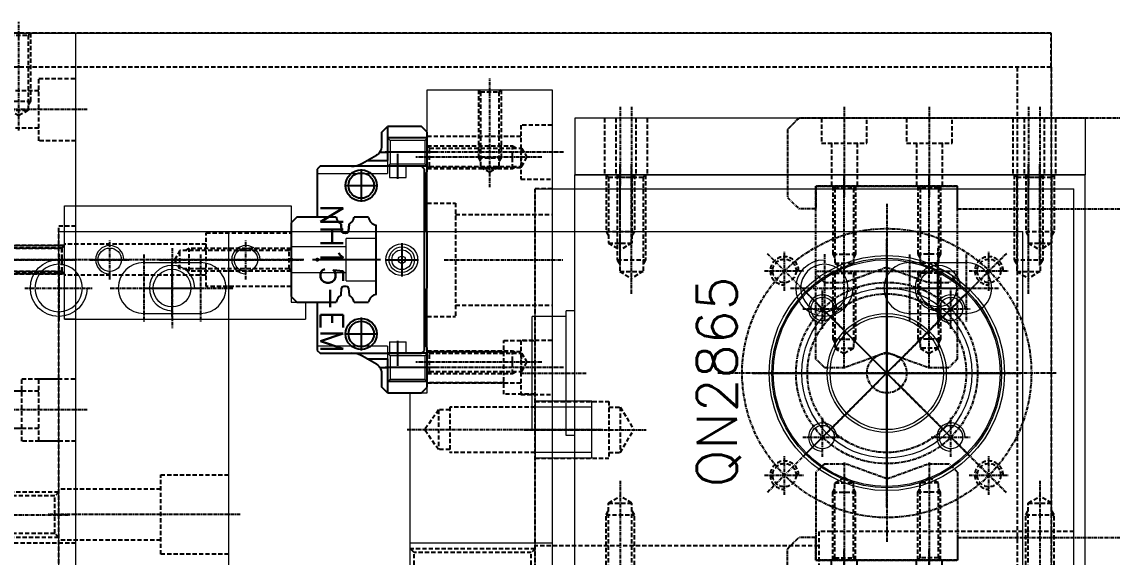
# Model space of a CAD drawing. Header units: millimetres. Extents: x -32759 to 129432, y 390 to 54305.
# Drawn here: x 11775.4 to 11967.6, y 26044.4 to 26138.9 of the extents above; entities that cross this region are included whole.
import ezdxf

# ---------------------------------------------------------------- set-up
doc = ezdxf.new("R2010")
doc.units = ezdxf.units.MM
for name, pattern in [('AM_ISO08W050', [18, 12, -1.5, 3, -1.5]), ('CENTER', [2, 1.25, -0.25, 0.25, -0.25]), ('HIDDEN', [0.375, 0.25, -0.125])]:
    doc.linetypes.add(name, pattern=pattern)
for name, color, linetype, lineweight in [('_BODY', 7, 'Continuous', 13), ('AM_4', 3, 'Continuous', 25), ('AM_5', 3, 'Continuous', 25), ('AM_7', 4, 'AM_ISO08W050', 25), ('AM_9', 253, 'Continuous', 0), ('ConnectionPoints', 7, 'Continuous', 50)]:
    doc.layers.add(name, color=color, linetype=linetype, lineweight=lineweight)
doc.layers.add('CL', color=1, linetype='CENTER')
doc.layers.add('HL', color=2, linetype='HIDDEN')
doc.styles.add('한글', font='romans.shx', dxfattribs={"height": 4, "bigfont": 'whgtxt.shx'})

# ---------------------------------------------------------------- blocks, each defined once
blk = doc.blocks.new('TUWW')
at = {"ltscale": 0.5}
blk.add_circle((205051.78, 17531.93), 3.32, dxfattribs=at)
at = {"color": 1, "ltscale": 0.5}
blk.add_arc((205051.78, 17531.93), 4, 270, 180, dxfattribs=at)
at = {"layer": 'CL', "ltscale": 0.5}
for p, q in [((205051.78, 17536.93), (205051.78, 17526.93)), ((205046.78, 17531.93), (205056.78, 17531.93))]:
    blk.add_line(p, q, dxfattribs=at)
blk = doc.blocks.new('573QR')
at = {"ltscale": 0.5}
for q in [(204990.39, 18169.2), (204670.39, 17804.2)]:
    blk.add_line((204990.39, 17804.2), q, dxfattribs=at)
for p in [(-106.39, 427.27), (-106.39, 292.27)]:
    blk.add_blockref('TUWW', p)
blk = doc.blocks.new('46YWWRW')
at = {"layer": 'HL', "ltscale": 3}
for p, q in [((205225.37, 17327.38), (205225.37, 17333.38)), ((205225.37, 17333.38), (205590.37, 17333.38)), ((205225.37, 17327.38), (205590.37, 17327.38))]:
    blk.add_line(p, q, dxfattribs=at)
blk = doc.blocks.new('567ETW')
at = {"layer": 'HL', "ltscale": 3}
for p, q in [((204984.39, 17333.38), (204676.39, 17333.38)), ((204984.39, 17327.38), (204984.39, 17333.38)), ((204984.39, 17327.38), (204676.39, 17327.38))]:
    blk.add_line(p, q, dxfattribs=at)
blk = doc.blocks.new('56WERWR')
for name, p in [('573QR', (0, 203.47)), ('567ETW', (0, 680.29))]:
    blk.add_blockref(name, p)
at = {"xscale": -1, "rotation": 270}
blk.add_blockref('46YWWRW', (187657.01, -187217.7), dxfattribs=at)
blk = doc.blocks.new('y8itwt')
at = {"color": 1, "ltscale": 0.5}
blk.add_circle((240471.29, 30586.83), 14, dxfattribs=at)
at = {"layer": 'CL', "ltscale": 0.5}
for p, q in [((240471.29, 30602.81), (240471.29, 30570.86)), ((240455.32, 30586.83), (240487.27, 30586.83))]:
    blk.add_line(p, q, dxfattribs=at)
blk = doc.blocks.new('67iwrw')
at = {"color": 1, "ltscale": 0.5}
blk.add_circle((240418.07, 30534.5), 3.5, dxfattribs=at)
at = {"layer": 'CL', "ltscale": 0.5}
for p, q in [((240418.07, 30539.01), (240418.07, 30530)), ((240413.57, 30534.5), (240422.57, 30534.5))]:
    blk.add_line(p, q, dxfattribs=at)
blk = doc.blocks.new('e4ter')
at = {"layer": 'CL', "ltscale": 0.5}
blk.add_line((231586.49, 52130.68), (231602.49, 52130.68), dxfattribs=at)
at = {"layer": 'HL', "ltscale": 3}
for p, q in [((231588.49, 52134.68), (231592.89, 52134.68)), ((231592.89, 52134.68), (231592.89, 52126.68)), ((231592.89, 52132.93), (231600.49, 52132.93)), ((231592.89, 52126.68), (231588.49, 52126.68)), ((231592.89, 52128.43), (231600.49, 52128.43))]:
    blk.add_line(p, q, dxfattribs=at)
blk = doc.blocks.new('yioryry')
at = {"layer": 'CL', "ltscale": 0.5}
blk.add_line((235467.11, 50667.86), (235485.11, 50667.86), dxfattribs=at)
at = {"layer": 'HL', "ltscale": 3}
for p, q in [((235469.11, 50671.16), (235483.11, 50671.16)), ((235469.11, 50664.56), (235483.11, 50664.56))]:
    blk.add_line(p, q, dxfattribs=at)
blk = doc.blocks.new('6e54')
at = {"ltscale": 0.5}
for p, q in [((235176.91, 50206.73), (235178.91, 50208.73)), ((235178.91, 50208.73), (235190.91, 50208.73)), ((235190.91, 50208.73), (235192.91, 50206.73)), ((235176.91, 50142.73), (235176.91, 50206.73)), ((235192.91, 50203.73), (235192.91, 50206.73)), ((235188.91, 50178.73), (235188.91, 50203.73)), ((235188.91, 50203.73), (235192.91, 50203.73)), ((235192.91, 50178.73), (235188.91, 50178.73)), ((235192.91, 50178.73), (235192.91, 50124.73)), ((235176.91, 50148.73), (235192.91, 50148.73)), ((235162.91, 50128.73), (235176.91, 50142.73)), ((235176.91, 50143.73), (235192.91, 50143.73)), ((235162.91, 50128.73), (235162.91, 50088.73)), ((235189.91, 50121.73), (235192.91, 50124.73)), ((235176.91, 50121.73), (235176.91, 50116.73)), ((235176.91, 50121.73), (235189.91, 50121.73)), ((235181.91, 50116.73), (235176.91, 50116.73)), ((235181.91, 50116.73), (235181.91, 50088.73)), ((235162.91, 50088.73), (235181.91, 50088.73))]:
    blk.add_line(p, q, dxfattribs=at)
at = {"layer": 'HL', "ltscale": 3}
blk.add_line((235176.91, 50116.73), (235176.91, 50088.73), dxfattribs=at)
for name, p in [('e4ter', (3588.42, -1931.96)), ('e4ter', (3588.42, -1946.96)), ('yioryry', (-306.2, -553.13)), ('yioryry', (-306.2, -573.13))]:
    blk.add_blockref(name, p)
blk = doc.blocks.new('rtert')
at = {"layer": 'CL', "ltscale": 0.5}
blk.add_line((308634.07, 27466.31), (308614.87, 27466.31), dxfattribs=at)
at = {"layer": 'HL', "ltscale": 3}
for p, q in [((308616.87, 27468.31), (308617.25, 27467.93)), ((308616.87, 27468.31), (308628.87, 27468.31)), ((308617.25, 27467.93), (308617.25, 27464.68)), ((308617.25, 27467.93), (308630.49, 27467.93)), ((308628.87, 27468.31), (308628.87, 27464.31)), ((308628.87, 27468.31), (308629.53, 27467.93)), ((308630.49, 27467.93), (308630.49, 27464.68)), ((308630.49, 27467.93), (308631.43, 27466.31)), ((308630.49, 27464.68), (308631.43, 27466.31)), ((308616.87, 27464.31), (308617.25, 27464.68)), ((308616.87, 27464.31), (308628.87, 27464.31)), ((308617.25, 27464.68), (308630.49, 27464.68)), ((308628.87, 27464.31), (308629.53, 27464.68))]:
    blk.add_line(p, q, dxfattribs=at)
blk = doc.blocks.new('56eyeryry')
at = {"ltscale": 0.5}
for p, q in [((235056.74, 50704.63), (235056.74, 50679.63)), ((235072.24, 50704.63), (235056.74, 50704.63)), ((235073.74, 50703.13), (235072.24, 50704.63)), ((235073.74, 50703.13), (235073.74, 50699.45)), ((235071.08, 50692.13), (235073.74, 50699.45)), ((235071.08, 50692.13), (235073.74, 50684.81)), ((235073.74, 50684.81), (235073.74, 50681.13)), ((235072.24, 50679.63), (235073.74, 50681.13)), ((235072.24, 50679.63), (235056.74, 50679.63))]:
    blk.add_line(p, q, dxfattribs=at)
blk.add_blockref('rtert', (-73560.13, 23233.33))
at = {"xscale": -1, "rotation": 180}
blk.add_blockref('rtert', (-73560.13, 78150.94), dxfattribs=at)
blk = doc.blocks.new('UOYTY')
at = {"layer": 'CL', "ltscale": 0.5}
for name, p in [('6e54', (22064.1, 4609.86)), ('y8itwt', (16814.72, 24214.25)), ('56eyeryry', (22196.27, 4108.96)), ('67iwrw', (16867.94, 24266.58))]:
    blk.add_blockref(name, p, dxfattribs=at)
at = {"layer": 'CL', "ltscale": 0.5, "xscale": -1}
for name, p in [('6e54', (492507.92, 4609.86)), ('56eyeryry', (492360.75, 4108.96)), ('56eyeryry', (492375.75, 4108.96))]:
    blk.add_blockref(name, p, dxfattribs=at)
blk = doc.blocks.new('68w3rwt')
blk.add_blockref('UOYTY', (-40230.55, 0))
blk = doc.blocks.new('tueryryt')
at = {"layer": 'CL', "ltscale": 0.5}
blk.add_line((288979.02, 33783.6), (288953.82, 33783.6), dxfattribs=at)
at = {"layer": 'HL', "ltscale": 3}
for p, q in [((288955.82, 33785.6), (288956.2, 33785.22)), ((288955.82, 33785.6), (288973.82, 33785.6)), ((288956.2, 33785.22), (288956.2, 33781.97)), ((288956.2, 33785.22), (288975.44, 33785.22)), ((288973.82, 33785.6), (288973.82, 33781.6)), ((288973.82, 33785.6), (288974.48, 33785.22)), ((288975.44, 33785.22), (288975.44, 33781.97)), ((288975.44, 33785.22), (288976.38, 33783.6)), ((288975.44, 33781.97), (288976.38, 33783.6)), ((288955.82, 33781.6), (288956.2, 33781.97)), ((288955.82, 33781.6), (288973.82, 33781.6)), ((288956.2, 33781.97), (288975.44, 33781.97)), ((288973.82, 33781.6), (288974.48, 33781.97))]:
    blk.add_line(p, q, dxfattribs=at)
blk = doc.blocks.new('tyuy')
at = {"layer": 'CL', "ltscale": 0.5}
blk.add_line((289793.94, 32388.98), (289793.94, 32432.98), dxfattribs=at)
at = {"layer": 'HL', "ltscale": 3}
for p, q in [((289791.19, 32405.98), (289791.19, 32430.98)), ((289796.69, 32405.98), (289796.69, 32430.98)), ((289789.19, 32390.98), (289789.19, 32405.98)), ((289789.19, 32405.98), (289798.69, 32405.98)), ((289798.69, 32405.98), (289798.69, 32390.98))]:
    blk.add_line(p, q, dxfattribs=at)
blk = doc.blocks.new('ytrg')
at = {"ltscale": 0.5}
blk.add_circle((286104.04, 34820.84), 2.07, dxfattribs=at)
at = {"color": 1, "ltscale": 0.5}
blk.add_arc((286104.04, 34820.84), 2.5, 270, 180, dxfattribs=at)
at = {"layer": 'CL', "ltscale": 0.5}
for p, q in [((286104.04, 34824.34), (286104.04, 34817.34)), ((286100.54, 34820.84), (286107.54, 34820.84))]:
    blk.add_line(p, q, dxfattribs=at)
blk = doc.blocks.new('gyuiyu')
at = {"ltscale": 0.5}
for p, q in [((285680.22, 33467.92), (285700.22, 33467.92)), ((285680.22, 33467.92), (285680.22, 33425.42)), ((285700.22, 33467.92), (285700.22, 33427.92)), ((285683.22, 33427.92), (285683.22, 33425.42)), ((285700.22, 33427.92), (285683.22, 33427.92)), ((285683.22, 33425.42), (285680.22, 33425.42))]:
    blk.add_line(p, q, dxfattribs=at)
for name, p in [('tyuy', (-4103.21, 1036.94)), ('ytrg', (-413.32, -1360.92)), ('ytrg', (-413.32, -1384.92))]:
    blk.add_blockref(name, p)
at = {"rotation": 90}
blk.add_blockref('tueryryt', (319474.32, -255527.9), dxfattribs=at)
blk = doc.blocks.new('TYRTYUR')
at = {"layer": 'AM_4'}
for p, q in [((294113.52, 23504.47), (294112.52, 23503.47)), ((294112.52, 23503.47), (294112.52, 23497.47)), ((294120.52, 23504.47), (294113.52, 23504.47)), ((294120.02, 23503.97), (294119.52, 23503.47)), ((294119.52, 23503.47), (294119.52, 23485.57)), ((294152.02, 23503.97), (294120.02, 23503.97)), ((294120.82, 23504.17), (294120.52, 23504.47)), ((294130.72, 23504.17), (294120.82, 23504.17)), ((294131.02, 23504.47), (294130.72, 23504.17)), ((294141.02, 23504.47), (294131.02, 23504.47)), ((294141.32, 23504.17), (294141.02, 23504.47)), ((294151.22, 23504.17), (294141.32, 23504.17)), ((294151.52, 23504.47), (294151.22, 23504.17)), ((294158.52, 23504.47), (294151.52, 23504.47)), ((294152.52, 23503.47), (294152.02, 23503.97)), ((294152.52, 23485.57), (294152.52, 23503.47)), ((294159.52, 23503.47), (294158.52, 23504.47)), ((294159.52, 23497.47), (294159.52, 23503.47)), ((294113.52, 23496.47), (294112.52, 23497.47)), ((294112.52, 23497.47), (294118.52, 23497.47)), ((294117.02, 23496.11), (294117.02, 23497.47)), ((294118.52, 23493.88), (294118.52, 23497.47)), ((294153.52, 23493.88), (294153.52, 23497.47)), ((294153.52, 23497.47), (294159.52, 23497.47)), ((294155.02, 23496.11), (294155.02, 23497.47)), ((294159.52, 23497.47), (294158.52, 23496.47)), ((294115.87, 23496.47), (294113.52, 23496.47)), ((294118.99, 23493.07), (294117.57, 23495.52)), ((294142.14, 23495.47), (294129.91, 23495.47)), ((294154.46, 23495.5), (294153.06, 23493.07)), ((294158.52, 23496.47), (294156.18, 23496.47)), ((294128.52, 23494.08), (294128.52, 23491.56)), ((294143.52, 23491.56), (294143.52, 23494.08)), ((294131, 23490.59), (294129.75, 23490.67)), ((294129.75, 23490.67), (294131, 23490.59)), ((294129.75, 23489.27), (294131, 23489.35)), ((294131, 23489.35), (294129.75, 23489.27)), ((294141.05, 23490.59), (294142.29, 23490.67)), ((294142.29, 23489.27), (294141.05, 23489.35)), ((294128.52, 23488.38), (294128.52, 23481.47)), ((294143.52, 23481.47), (294143.52, 23488.38)), ((294119.52, 23485.57), (294120.02, 23485.07)), ((294152.02, 23485.07), (294152.52, 23485.57)), ((294120.02, 23485.07), (294128.52, 23485.07)), ((294143.52, 23485.07), (294152.02, 23485.07)), ((294128.52, 23481.47), (294129.52, 23480.47)), ((294142.52, 23480.47), (294143.52, 23481.47)), ((294129.52, 23480.47), (294142.52, 23480.47))]:
    blk.add_line(p, q, dxfattribs=at)
for points in [[(294117.02, 23496.11), (294117.27, 23495.9), (294117.49, 23495.64), (294117.57, 23495.52)], [(294154.46, 23495.5), (294154.65, 23495.76), (294154.88, 23496), (294155.02, 23496.11)]]:
    blk.add_lwpolyline(points, dxfattribs=at)
for centre, radius in [((294122.92, 23492.82), 2.75), ((294122.92, 23492.82), 2.25), ((294149.12, 23492.82), 2.75), ((294149.12, 23492.82), 2.25)]:
    blk.add_circle(centre, radius, dxfattribs=at)
for centre, radius, start, end in [((294115.87, 23494.47), 2, 54.7356, 90), ((294128.28, 23495.72), 1.65, 278.5974, 351.5398), ((294143.77, 23495.72), 1.65, 188.4602, 261.4024), ((294156.18, 23494.47), 2, 90, 125.2644), ((294115.52, 23491.07), 4, 0.0789, 30.013), ((294156.52, 23491.07), 4, 149.9967, 180), ((294128.28, 23489.93), 1.65, 26.7418, 81.4027), ((294143.77, 23489.93), 1.65, 98.5976, 153.2581), ((294128.28, 23490.02), 1.65, 278.5974, 333.2583), ((294130.98, 23490.29), 0.3, 15.5284, 86.3611), ((294130.98, 23489.65), 0.3, 273.6389, 344.4716), ((294129.69, 23489.97), 1.62, 345.6806, 14.3194), ((294142.35, 23489.97), 1.62, 165.6806, 194.3194), ((294141.07, 23490.29), 0.3, 93.6389, 164.4717), ((294141.07, 23489.65), 0.3, 195.5284, 266.3611), ((294143.77, 23490.02), 1.65, 206.7419, 261.4024)]:
    blk.add_arc(centre, radius, start, end, dxfattribs=at)
at = {"layer": 'AM_5'}
for p, q in [((294114.52, 23504.47), (294114.52, 23497.47)), ((294119.52, 23504.47), (294119.52, 23497.47)), ((294152.52, 23504.47), (294152.52, 23497.47)), ((294157.52, 23504.47), (294157.52, 23497.47))]:
    blk.add_line(p, q, dxfattribs=at)
at = {"layer": 'AM_7'}
for p, q in [((294117.02, 23505.87), (294117.02, 23497.07)), ((294155.02, 23505.87), (294155.02, 23497.07)), ((294136.02, 23497.03), (294136.02, 23502.91)), ((294121.72, 23499.27), (294117.32, 23499.27)), ((294133.08, 23499.97), (294138.96, 23499.97)), ((294154.72, 23499.27), (294150.32, 23499.27)), ((294122.92, 23489.94), (294122.92, 23495.71)), ((294136.02, 23496.22), (294136.02, 23479.72)), ((294149.12, 23489.94), (294149.12, 23495.71)), ((294120.03, 23492.82), (294125.81, 23492.82)), ((294146.23, 23492.82), (294152.01, 23492.82))]:
    blk.add_line(p, q, dxfattribs=at)
at = {"layer": 'AM_9'}
for p, q in [((294114.52, 23504.47), (294114.96, 23504.04)), ((294114.96, 23504.04), (294114.96, 23497.91)), ((294114.96, 23504.04), (294119.09, 23504.04)), ((294119.09, 23504.04), (294119.52, 23504.47)), ((294119.09, 23497.91), (294119.09, 23504.04)), ((294152.52, 23504.47), (294152.96, 23504.04)), ((294152.96, 23504.04), (294152.96, 23497.91)), ((294152.96, 23504.04), (294157.09, 23504.04)), ((294157.09, 23504.04), (294157.52, 23504.47)), ((294157.09, 23497.91), (294157.09, 23504.04)), ((294121.52, 23500.72), (294119.52, 23500.72)), ((294121.52, 23497.82), (294121.52, 23500.72)), ((294150.52, 23497.82), (294150.52, 23500.72)), ((294152.52, 23500.72), (294150.52, 23500.72)), ((294114.96, 23497.91), (294114.52, 23497.47)), ((294114.96, 23497.91), (294119.09, 23497.91)), ((294118.52, 23497.47), (294120.77, 23497.47)), ((294119.52, 23497.47), (294119.09, 23497.91)), ((294119.52, 23497.82), (294121.52, 23497.82)), ((294120.77, 23485.07), (294120.77, 23497.47)), ((294150.52, 23497.82), (294152.52, 23497.82)), ((294151.27, 23497.47), (294151.27, 23485.07)), ((294151.27, 23497.47), (294153.52, 23497.47)), ((294152.96, 23497.91), (294152.52, 23497.47)), ((294152.96, 23497.91), (294157.09, 23497.91)), ((294157.52, 23497.47), (294157.09, 23497.91)), ((294132.27, 23495.47), (294132.27, 23490.17)), ((294139.77, 23490.17), (294139.77, 23495.47)), ((294119.52, 23485.57), (294119.52, 23491.08)), ((294139.77, 23490.17), (294132.27, 23490.17)), ((294133.77, 23490.17), (294133.77, 23480.47)), ((294138.27, 23480.47), (294138.27, 23490.17))]:
    blk.add_line(p, q, dxfattribs=at)
for radius in [2.8, 2.25, 1.75, 0.643]:
    blk.add_circle((294136.02, 23499.97), radius, dxfattribs=at)
blk.add_arc((294130.98, 23489.65), 0.3, 273.6381, 344.4686, dxfattribs=at)
at = {"layer": 'ConnectionPoints'}
for p in [(294136.02, 23485.07, -20), (294136.02, 23485.07, -20), (294136.02, 23485.07, -20), (294136.02, 23480.47)]:
    blk.add_point(p, dxfattribs=at)
at = {"ltscale": 0.5, "style": '한글'}
blk.add_text('NH15-EM', height=4, dxfattribs=at).set_placement((294126.22, 23485.63))
blk = doc.blocks.new('ersr')
at = {"layer": 'CL', "ltscale": 0.5}
blk.add_line((285840.18, 32818.8), (285874.18, 32818.8), dxfattribs=at)
at = {"layer": 'HL', "ltscale": 3}
for p, q in [((285842.18, 32825.8), (285854.18, 32825.8)), ((285854.18, 32825.8), (285854.18, 32811.8)), ((285854.18, 32823.3), (285872.18, 32823.3)), ((285854.18, 32814.3), (285872.18, 32814.3)), ((285854.18, 32811.8), (285842.18, 32811.8))]:
    blk.add_line(p, q, dxfattribs=at)
blk = doc.blocks.new('tywerwt')
at = {"ltscale": 0.5}
blk.add_circle((251847.88, 16630.45), 2.07, dxfattribs=at)
at = {"color": 1, "ltscale": 0.5}
blk.add_arc((251847.88, 16630.45), 2.5, 270, 180, dxfattribs=at)
at = {"layer": 'CL', "ltscale": 0.5}
for p, q in [((251847.88, 16633.95), (251847.88, 16626.95)), ((251844.38, 16630.45), (251851.38, 16630.45))]:
    blk.add_line(p, q, dxfattribs=at)
blk = doc.blocks.new('56u7rtr')
at = {"ltscale": 0.5}
for radius in [10.5, 10]:
    blk.add_circle((217946.25, 15789.88), radius, dxfattribs=at)
at = {"layer": 'CL', "ltscale": 0.5}
for p, q in [((217946.25, 15810.07), (217946.25, 15769.69)), ((217960.52, 15804.16), (217931.97, 15775.61)), ((217931.97, 15804.16), (217960.52, 15775.61)), ((217966.44, 15789.88), (217926.06, 15789.88))]:
    blk.add_line(p, q, dxfattribs=at)
blk.add_circle((217946.25, 15789.88), 16, dxfattribs=at)
for p in [(-33912.94, -829.25), (-33890.32, -829.25), (-33912.94, -851.88), (-33890.32, -851.88)]:
    blk.add_blockref('tywerwt', p)
blk = doc.blocks.new('67rete')
at = {"ltscale": 0.5}
for p, q in [((215390.34, 16126.03), (215640.34, 16126.03)), ((215640.34, 16126.03), (215640.34, 15956.03)), ((215390.34, 16096.03), (215640.34, 16096.03)), ((215580.34, 15956.03), (215640.34, 15956.03))]:
    blk.add_line(p, q, dxfattribs=at)
at = {"rotation": 90}
blk.add_blockref('ersr', (248409.14, -269746.14), dxfattribs=at)
blk.add_blockref('56u7rtr', (-2330.91, 190.15))
blk = doc.blocks.new('t7etret')
at = {"layer": 'CL', "ltscale": 0.5}
blk.add_line((296430.39, 35050.47), (296430.39, 35028.98), dxfattribs=at)
at = {"layer": 'HL', "ltscale": 3}
for p, q in [((296425.39, 35048.56), (296425.39, 35035.56)), ((296435.39, 35048.56), (296435.39, 35035.56)), ((296425.39, 35035.56), (296435.39, 35035.56)), ((296426.39, 35035.56), (296426.39, 35033.56)), ((296434.39, 35035.56), (296434.39, 35033.56)), ((296426.39, 35033.56), (296434.39, 35033.56)), ((296426.39, 35033.56), (296430.39, 35031.16)), ((296434.39, 35033.56), (296430.39, 35031.16))]:
    blk.add_line(p, q, dxfattribs=at)
blk = doc.blocks.new('tryer')
at = {"color": 1, "ltscale": 0.5}
for p, q in [((296282.78, 35015.6), (296292.78, 35015.6)), ((296282.78, 35005.6), (296282.78, 35015.6)), ((296282.78, 35014.6), (296292.78, 35014.6)), ((296292.78, 35015.6), (296292.78, 35005.6)), ((296282.78, 35006.6), (296292.78, 35006.6)), ((296292.78, 35005.6), (296282.78, 35005.6))]:
    blk.add_line(p, q, dxfattribs=at)
at = {"layer": 'CL', "ltscale": 0.5}
blk.add_line((296280.78, 35010.6), (296294.78, 35010.6), dxfattribs=at)
blk = doc.blocks.new('turtetr')
at = {"layer": 'CL', "ltscale": 0.5}
for p, q in [((280431.61, 4861.2), (280431.61, 4854.2)), ((280428.11, 4857.7), (280435.11, 4857.7))]:
    blk.add_line(p, q, dxfattribs=at)
at = {"layer": 'HL', "ltscale": 3}
blk.add_circle((280431.61, 4857.7), 2.07, dxfattribs=at)
blk.add_arc((280431.61, 4857.7), 2.5, 270, 180, dxfattribs=at)
blk = doc.blocks.new('567e5yry')
at = {"ltscale": 0.5}
for radius in [20.75, 20.25]:
    blk.add_circle((218772.38, 15789.97), radius, dxfattribs=at)
at = {"layer": 'CL', "ltscale": 0.5}
for p, q in [((218772.38, 15760.13), (218772.38, 15819.82)), ((218793.49, 15768.87), (218751.28, 15811.07)), ((218751.28, 15768.87), (218793.49, 15811.07)), ((218802.23, 15789.97), (218742.54, 15789.97))]:
    blk.add_line(p, q, dxfattribs=at)
blk.add_circle((218772.38, 15789.97), 25.5, dxfattribs=at)
for p in [(-61677.25, 10950.31), (-61641.19, 10950.31), (-61677.25, 10914.25), (-61641.19, 10914.25)]:
    blk.add_blockref('turtetr', p)
blk = doc.blocks.new('urte')
at = {"layer": 'CL', "ltscale": 0.5}
blk.add_line((218737.38, 15754.97), (218737.38, 15853.97), dxfattribs=at)
at = {"layer": 'HL', "ltscale": 3}
for p, q in [((218732.88, 15801.97), (218732.88, 15851.97)), ((218741.88, 15801.97), (218741.88, 15851.97)), ((218730.38, 15801.97), (218744.38, 15801.97)), ((218730.38, 15756.97), (218730.38, 15801.97)), ((218744.38, 15756.97), (218744.38, 15801.97))]:
    blk.add_line(p, q, dxfattribs=at)
blk = doc.blocks.new('67ry5')
at = {"ltscale": 0.5}
for p, q in [((216208.97, 16042.12), (216473.97, 16042.12)), ((216473.97, 16042.12), (216473.97, 15947.12)), ((216208.97, 15947.12), (216473.97, 15947.12))]:
    blk.add_line(p, q, dxfattribs=at)
at = {"xscale": -1}
for name, p in [('urte', (435143.86, 190.15)), ('t7etret', (512861.86, -19006.44))]:
    blk.add_blockref(name, p, dxfattribs=at)
at = {"xscale": -1, "rotation": 90}
blk.add_blockref('tryer', (251442.08, 312324.9), dxfattribs=at)
blk.add_blockref('567e5yry', (-2330.91, 190.15))
blk = doc.blocks.new('udg')
at = {"layer": 'CL', "ltscale": 0.5}
blk.add_line((305247.83, 33940.32), (305223.37, 33940.32), dxfattribs=at)
at = {"layer": 'HL', "ltscale": 3}
for p, q in [((305228.91, 33943.82), (305226.44, 33940.32)), ((305228.91, 33943.82), (305228.91, 33936.82)), ((305230.91, 33943.82), (305228.91, 33943.82)), ((305230.91, 33944.32), (305230.91, 33936.32)), ((305245.91, 33944.32), (305230.91, 33944.32)), ((305228.91, 33936.82), (305226.44, 33940.32)), ((305230.91, 33936.82), (305228.91, 33936.82)), ((305245.91, 33936.32), (305230.91, 33936.32))]:
    blk.add_line(p, q, dxfattribs=at)
blk = doc.blocks.new('REDFGD')
at = {"layer": 'CL', "ltscale": 0.5}
blk.add_line((294201.26, 32435.12), (294227.26, 32435.12), dxfattribs=at)
at = {"layer": 'HL', "ltscale": 3}
for p, q in [((294203.26, 32439.87), (294208.76, 32439.87)), ((294208.76, 32439.87), (294208.76, 32430.37)), ((294208.76, 32437.87), (294225.26, 32437.87)), ((294208.76, 32432.37), (294225.26, 32432.37)), ((294208.76, 32430.37), (294203.26, 32430.37))]:
    blk.add_line(p, q, dxfattribs=at)
blk = doc.blocks.new('rtergwtw')
at = {"layer": 'CL', "ltscale": 0.5}
blk.add_line((216812.7, 16653.51), (216786.7, 16653.51), dxfattribs=at)
at = {"layer": 'HL', "ltscale": 3}
for p, q in [((216788.7, 16657.51), (216789.37, 16656.83)), ((216788.7, 16657.51), (216810.7, 16657.51)), ((216789.37, 16656.83), (216789.37, 16650.19)), ((216789.37, 16656.83), (216810.02, 16656.83)), ((216810.02, 16656.83), (216810.7, 16657.51)), ((216810.02, 16656.83), (216810.02, 16650.19)), ((216788.7, 16649.51), (216789.37, 16650.19)), ((216788.7, 16649.51), (216810.7, 16649.51)), ((216789.37, 16650.19), (216810.02, 16650.19)), ((216810.02, 16650.19), (216810.7, 16649.51))]:
    blk.add_line(p, q, dxfattribs=at)
blk = doc.blocks.new('678erte3')
at = {"layer": 'CL', "ltscale": 0.5}
blk.add_line((234021.92, 18492.67), (234002.72, 18492.67), dxfattribs=at)
at = {"layer": 'HL', "ltscale": 3}
for p, q in [((234004.72, 18494.67), (234005.1, 18494.29)), ((234004.72, 18494.67), (234016.72, 18494.67)), ((234016.72, 18494.67), (234016.72, 18490.67)), ((234016.72, 18494.67), (234017.38, 18494.29)), ((234005.1, 18494.29), (234005.1, 18491.05)), ((234005.1, 18494.29), (234018.34, 18494.29)), ((234018.34, 18494.29), (234018.34, 18491.05)), ((234018.34, 18494.29), (234019.28, 18492.67)), ((234018.34, 18491.05), (234019.28, 18492.67)), ((234004.72, 18490.67), (234005.1, 18491.05)), ((234004.72, 18490.67), (234016.72, 18490.67)), ((234005.1, 18491.05), (234018.34, 18491.05)), ((234016.72, 18490.67), (234017.38, 18491.05))]:
    blk.add_line(p, q, dxfattribs=at)
blk = doc.blocks.new('THRD')
at = {"layer": 'CL', "ltscale": 0.5}
blk.add_line((294201.01, 32419.53), (294224.01, 32419.53), dxfattribs=at)
at = {"layer": 'HL', "ltscale": 3}
for p, q in [((294203.01, 32424.28), (294208.51, 32424.28)), ((294208.51, 32424.28), (294208.51, 32414.78)), ((294208.51, 32422.28), (294222.01, 32422.28)), ((294208.51, 32416.78), (294222.01, 32416.78)), ((294208.51, 32414.78), (294203.01, 32414.78))]:
    blk.add_line(p, q, dxfattribs=at)
blk = doc.blocks.new('78E56TEYRY')
at = {"layer": 'CL', "ltscale": 0.5}
blk.add_line((293810.58, 32342.72), (293788.38, 32342.72), dxfattribs=at)
at = {"layer": 'HL', "ltscale": 3}
for p, q in [((293790.38, 32344.72), (293790.76, 32344.34)), ((293790.38, 32344.72), (293805.38, 32344.72)), ((293790.76, 32344.34), (293790.76, 32341.1)), ((293790.76, 32344.34), (293807, 32344.34)), ((293805.38, 32344.72), (293805.38, 32340.72)), ((293805.38, 32344.72), (293806.04, 32344.34)), ((293807, 32344.34), (293807, 32341.1)), ((293807, 32344.34), (293807.94, 32342.72)), ((293807, 32341.1), (293807.94, 32342.72)), ((293790.38, 32340.72), (293790.76, 32341.1)), ((293790.38, 32340.72), (293805.38, 32340.72)), ((293790.76, 32341.1), (293807, 32341.1)), ((293805.38, 32340.72), (293806.04, 32341.1))]:
    blk.add_line(p, q, dxfattribs=at)
blk = doc.blocks.new('rt6errt')
at = {"layer": 'CL', "ltscale": 0.5}
blk.add_line((220802.68, 19686.36), (220781.68, 19686.36), dxfattribs=at)
at = {"layer": 'HL', "ltscale": 3}
for p, q in [((220800.68, 19694.36), (220783.68, 19694.36)), ((220800.68, 19678.36), (220783.68, 19678.36))]:
    blk.add_line(p, q, dxfattribs=at)
blk = doc.blocks.new('tu7werw')
at = {"ltscale": 0.5}
for p, q in [((214816.19, 43451.84), (215009.19, 43451.84)), ((214982.69, 43426.84), (214982.69, 43451.84)), ((215009.19, 43451.84), (215009.19, 43448.84)), ((215009.19, 43448.84), (215062.69, 43448.84)), ((215062.69, 43448.84), (215062.69, 43426.84)), ((215062.69, 43426.84), (214762.69, 43426.84))]:
    blk.add_line(p, q, dxfattribs=at)
at = {"layer": 'HL', "ltscale": 3}
for p, q in [((215022.69, 43448.84), (215022.69, 43443.84)), ((215042.69, 43448.84), (215042.69, 43443.84)), ((215042.69, 43443.84), (215022.69, 43443.84)), ((214780.19, 43429.84), (215045.19, 43429.84)), ((215045.19, 43426.84), (215045.19, 43429.84))]:
    blk.add_line(p, q, dxfattribs=at)
for name, p, rotation in [('rtergwtw', (231631.2, -173358.86), 90), ('udg', (181062.37, 348675.75), 270), ('THRD', (247433.22, -250773.18), 90)]:
    blk.add_blockref(name, p, dxfattribs=dict(rotation=rotation))
at = {"xscale": -1}
for name, p, rotation in [('REDFGD', (182578.56, -250776.42), 270), ('78E56TEYRY', (247357.31, 337239.22), 90), ('REDFGD', (182616.56, -250776.42), 270), ('78E56TEYRY', (247393.51, 337239.22), 90), ('rt6errt', (195346.33, -177356.84), 270)]:
    blk.add_blockref(name, p, dxfattribs=dict(at, rotation=rotation))
blk.add_blockref('678erte3', (449067.41, 24945.17), dxfattribs=at)
blk = doc.blocks.new('54t43')
at = {"layer": 'CL', "ltscale": 0.5}
blk.add_line((295492.24, 32846.58), (295471.24, 32846.58), dxfattribs=at)
at = {"layer": 'HL', "ltscale": 3}
for p, q in [((295473.24, 32850.58), (295473.92, 32849.91)), ((295473.24, 32850.58), (295490.24, 32850.58)), ((295473.92, 32849.91), (295473.92, 32843.26)), ((295473.92, 32849.91), (295489.57, 32849.91)), ((295489.57, 32849.91), (295490.24, 32850.58)), ((295489.57, 32849.91), (295489.57, 32843.26)), ((295473.24, 32842.58), (295473.92, 32843.26)), ((295473.24, 32842.58), (295490.24, 32842.58)), ((295473.92, 32843.26), (295489.57, 32843.26)), ((295489.57, 32843.26), (295490.24, 32842.58))]:
    blk.add_line(p, q, dxfattribs=at)
blk = doc.blocks.new('r5yrty')
at = {"layer": 'CL', "ltscale": 0.5}
blk.add_line((305148.86, 32015.19), (305126.86, 32015.19), dxfattribs=at)
at = {"layer": 'HL', "ltscale": 3}
for p, q in [((305128.86, 32017.69), (305129.29, 32017.26)), ((305128.86, 32017.69), (305146.86, 32017.69)), ((305146.43, 32017.26), (305146.86, 32017.69)), ((305129.29, 32017.26), (305129.29, 32013.12)), ((305129.29, 32017.26), (305146.43, 32017.26)), ((305146.43, 32017.26), (305146.43, 32013.12)), ((305128.86, 32012.69), (305129.29, 32013.12)), ((305128.86, 32012.69), (305146.86, 32012.69)), ((305129.29, 32013.12), (305146.43, 32013.12)), ((305146.43, 32013.12), (305146.86, 32012.69))]:
    blk.add_line(p, q, dxfattribs=at)
blk = doc.blocks.new('678ryr')
at = {"layer": 'CL', "ltscale": 0.5}
blk.add_line((221745.57, 19805.85), (221725.57, 19805.85), dxfattribs=at)
at = {"layer": 'HL', "ltscale": 3}
for p, q in [((221727.57, 19808.35), (221728, 19807.92)), ((221727.57, 19808.35), (221743.57, 19808.35)), ((221728, 19807.92), (221728, 19803.78)), ((221728, 19807.92), (221743.14, 19807.92)), ((221743.14, 19807.92), (221743.57, 19808.35)), ((221743.14, 19807.92), (221743.14, 19803.78)), ((221727.57, 19803.35), (221728, 19803.78)), ((221728, 19803.78), (221743.14, 19803.78)), ((221743.14, 19803.78), (221743.57, 19803.35)), ((221727.57, 19803.35), (221743.57, 19803.35))]:
    blk.add_line(p, q, dxfattribs=at)
blk = doc.blocks.new('y8iertee')
at = {"layer": 'CL', "ltscale": 0.5}
blk.add_line((221116.94, 20073.1), (221138.94, 20073.1), dxfattribs=at)
at = {"layer": 'HL', "ltscale": 3}
for p, q in [((221118.94, 20078.6), (221125.44, 20078.6)), ((221125.44, 20078.6), (221125.44, 20067.6)), ((221125.44, 20076.4), (221136.94, 20076.4)), ((221125.44, 20069.8), (221136.94, 20069.8)), ((221125.44, 20067.6), (221118.94, 20067.6))]:
    blk.add_line(p, q, dxfattribs=at)
blk = doc.blocks.new('575te')
at = {"layer": 'CL', "ltscale": 0.5}
blk.add_line((218687.88, 16677), (218706.88, 16677), dxfattribs=at)
at = {"layer": 'HL', "ltscale": 3}
for p, q in [((218689.88, 16682.5), (218696.38, 16682.5)), ((218696.38, 16682.5), (218696.38, 16671.5)), ((218696.38, 16680.3), (218704.88, 16680.3)), ((218696.38, 16673.7), (218704.88, 16673.7)), ((218696.38, 16671.5), (218689.88, 16671.5))]:
    blk.add_line(p, q, dxfattribs=at)
blk = doc.blocks.new('tyweds')
at = {"ltscale": 0.5}
for p, q in [((213507.37, 44090.51), (213507.37, 44070.51)), ((213456.87, 44070.51), (213456.87, 44072.51)), ((213456.87, 44072.51), (213476.87, 44072.51)), ((213476.87, 44072.51), (213476.87, 44070.51)), ((213187.37, 44070.51), (213507.37, 44070.51))]:
    blk.add_line(p, q, dxfattribs=at)
at = {"layer": 'HL', "ltscale": 3}
for p, q in [((213417.37, 44070.51), (213417.37, 44090.51)), ((213221.37, 44073.51), (213473.37, 44073.51)), ((213473.37, 44073.51), (213473.37, 44070.51))]:
    blk.add_line(p, q, dxfattribs=at)
for name, p, rotation in [('54t43', (246268.95, -251399.73), 90), ('r5yrty', (181452.18, 349219.37), 270), ('575te', (230117.87, -174616.37), 90), ('y8iertee', (233513.97, -177048.43), 90), ('678ryr', (233273.22, -177655.06), 90), ('y8iertee', (233566.97, -177048.43), 90)]:
    blk.add_blockref(name, p, dxfattribs=dict(rotation=rotation))
at = {"xscale": -1}
blk.add_blockref('678erte3', (447512.09, 25587.84), dxfattribs=at)
blk = doc.blocks.new('yrtwete')
at = {"ltscale": 0.5}
for p, q in [((214459.87, 41588.41), (214459.87, 41578.41)), ((214468.87, 41588.41), (214468.87, 41578.41))]:
    blk.add_line(p, q, dxfattribs=at)
for centre, start, end in [((214464.37, 41588.41), 0, 180), ((214464.37, 41578.41), 180, 0)]:
    blk.add_arc(centre, 4.5, start, end, dxfattribs=at)
at = {"layer": 'CL', "ltscale": 0.5}
for p, q in [((214464.37, 41594.31), (214464.37, 41572.52)), ((214470.26, 41588.41), (214458.48, 41588.41)), ((214471.43, 41583.41), (214457.31, 41583.41)), ((214470.26, 41578.41), (214458.48, 41578.41))]:
    blk.add_line(p, q, dxfattribs=at)
blk = doc.blocks.new('t7iwew')
at = {"ltscale": 0.5}
blk.add_circle((215328.44, 43179.99), 4.19, dxfattribs=at)
at = {"color": 1, "ltscale": 0.5}
blk.add_arc((215328.44, 43179.99), 5, 270, 180, dxfattribs=at)
at = {"layer": 'CL', "ltscale": 0.5}
for p, q in [((215328.44, 43185.99), (215328.44, 43173.99)), ((215322.44, 43179.99), (215334.44, 43179.99))]:
    blk.add_line(p, q, dxfattribs=at)
blk = doc.blocks.new('uietwt')
at = {"ltscale": 0.5}
for p, q in [((214435.14, 41279.29), (214435.14, 40914.29)), ((214435.14, 40914.29), (214115.14, 40914.29))]:
    blk.add_line(p, q, dxfattribs=at)
at = {"xscale": -1}
for p in [(429718.58, -2090.7), (429718.58, -2225.7)]:
    blk.add_blockref('t7iwew', p, dxfattribs=at)
for p in [(-74.23, -514.12), (-74.23, -649.12)]:
    blk.add_blockref('yrtwete', p)
blk = doc.blocks.new('7ireet')
at = {"ltscale": 0.5}
for p, q in [((216503.72, 41694.57), (216773.72, 41694.57)), ((216773.72, 41604.57), (216773.72, 41694.57)), ((216503.72, 41604.57), (216773.72, 41604.57))]:
    blk.add_line(p, q, dxfattribs=at)
blk.add_circle((216738.72, 41639.57), 20, dxfattribs=at)
at = {"layer": 'CL', "ltscale": 0.5}
for p, q in [((216752.72, 41684.57), (216775.72, 41684.57)), ((216738.72, 41663.21), (216738.72, 41615.92)), ((216715.07, 41639.57), (216762.36, 41639.57)), ((216752.72, 41614.57), (216775.72, 41614.57))]:
    blk.add_line(p, q, dxfattribs=at)
at = {"layer": 'HL', "ltscale": 3}
for p, q in [((216756.65, 41686.63), (216755.45, 41684.57)), ((216756.65, 41686.63), (216756.65, 41682.5)), ((216773.28, 41686.63), (216756.65, 41686.63)), ((216758.72, 41687.07), (216757.97, 41686.63)), ((216758.72, 41687.07), (216758.72, 41682.07)), ((216773.72, 41687.07), (216758.72, 41687.07)), ((216773.72, 41687.07), (216773.28, 41686.63)), ((216773.28, 41686.63), (216773.28, 41682.5)), ((216756.65, 41682.5), (216755.45, 41684.57)), ((216773.28, 41682.5), (216756.65, 41682.5)), ((216758.72, 41682.07), (216757.97, 41682.5)), ((216773.72, 41682.07), (216758.72, 41682.07)), ((216773.72, 41682.07), (216773.28, 41682.5)), ((216756.65, 41616.63), (216755.45, 41614.57)), ((216756.65, 41616.63), (216756.65, 41612.5)), ((216773.28, 41616.63), (216756.65, 41616.63)), ((216758.72, 41617.07), (216757.97, 41616.63)), ((216758.72, 41617.07), (216758.72, 41612.07)), ((216773.72, 41617.07), (216758.72, 41617.07)), ((216773.72, 41617.07), (216773.28, 41616.63)), ((216773.28, 41616.63), (216773.28, 41612.5)), ((216756.65, 41612.5), (216755.45, 41614.57)), ((216773.28, 41612.5), (216756.65, 41612.5)), ((216758.72, 41612.07), (216757.97, 41612.5)), ((216773.72, 41612.07), (216758.72, 41612.07)), ((216773.72, 41612.07), (216773.28, 41612.5))]:
    blk.add_line(p, q, dxfattribs=at)
blk = doc.blocks.new('y7isefwte')
at = {"color": 4, "ltscale": 0.5}
for p, q in [((216704.35, 40933.44), (216724.35, 40933.44)), ((216704.35, 40927.44), (216704.35, 40933.44)), ((216724.35, 40927.44), (216724.35, 40933.44)), ((216703.35, 40927.44), (216725.35, 40927.44)), ((216703.35, 40925.94), (216703.35, 40927.44)), ((216725.35, 40925.94), (216725.35, 40927.44)), ((216679.35, 40925.94), (216679.35, 40835.94)), ((216679.35, 40925.94), (216749.35, 40925.94)), ((216749.35, 40925.94), (216749.35, 40835.94)), ((216679.35, 40835.94), (216749.35, 40835.94))]:
    blk.add_line(p, q, dxfattribs=at)
blk.add_circle((216714.35, 40870.94), 15, dxfattribs=at)
at = {"layer": 'CL', "ltscale": 0.5}
for p, q in [((216714.35, 40935.44), (216714.35, 40923.94)), ((216695.35, 40917.94), (216677.35, 40917.94)), ((216733.35, 40917.94), (216751.35, 40917.94)), ((216714.35, 40889.71), (216714.35, 40852.18)), ((216695.58, 40870.94), (216733.11, 40870.94)), ((216695.35, 40843.94), (216677.35, 40843.94)), ((216733.35, 40843.94), (216751.35, 40843.94))]:
    blk.add_line(p, q, dxfattribs=at)
at = {"layer": 'HL', "ltscale": 3}
for p, q in [((216679.35, 40920.44), (216679.78, 40920.01)), ((216679.35, 40920.44), (216689.35, 40920.44)), ((216689.35, 40920.44), (216689.35, 40915.44)), ((216689.35, 40920.44), (216690.1, 40920.01)), ((216739.35, 40920.44), (216738.6, 40920.01)), ((216739.35, 40920.44), (216739.35, 40915.44)), ((216749.35, 40920.44), (216739.35, 40920.44)), ((216749.35, 40920.44), (216748.91, 40920.01)), ((216679.78, 40920.01), (216679.78, 40915.88)), ((216679.78, 40920.01), (216691.41, 40920.01)), ((216691.41, 40920.01), (216691.41, 40915.88)), ((216691.41, 40920.01), (216692.61, 40917.94)), ((216737.28, 40920.01), (216736.09, 40917.94)), ((216737.28, 40920.01), (216737.28, 40915.88)), ((216748.91, 40920.01), (216737.28, 40920.01)), ((216748.91, 40920.01), (216748.91, 40915.88)), ((216691.41, 40915.88), (216692.61, 40917.94)), ((216737.28, 40915.88), (216736.09, 40917.94)), ((216679.35, 40915.44), (216679.78, 40915.88)), ((216679.35, 40915.44), (216689.35, 40915.44)), ((216679.78, 40915.88), (216691.41, 40915.88)), ((216689.35, 40915.44), (216690.1, 40915.88)), ((216748.91, 40915.88), (216737.28, 40915.88)), ((216739.35, 40915.44), (216738.6, 40915.88)), ((216749.35, 40915.44), (216739.35, 40915.44)), ((216749.35, 40915.44), (216748.91, 40915.88)), ((216679.35, 40846.44), (216679.78, 40846.01)), ((216679.35, 40846.44), (216689.35, 40846.44)), ((216679.78, 40846.01), (216679.78, 40841.88)), ((216679.78, 40846.01), (216691.41, 40846.01)), ((216689.35, 40846.44), (216689.35, 40841.44)), ((216689.35, 40846.44), (216690.1, 40846.01)), ((216691.41, 40846.01), (216691.41, 40841.88)), ((216691.41, 40846.01), (216692.61, 40843.94)), ((216737.28, 40846.01), (216736.09, 40843.94)), ((216737.28, 40846.01), (216737.28, 40841.88)), ((216748.91, 40846.01), (216737.28, 40846.01)), ((216739.35, 40846.44), (216738.6, 40846.01)), ((216739.35, 40846.44), (216739.35, 40841.44)), ((216749.35, 40846.44), (216739.35, 40846.44)), ((216749.35, 40846.44), (216748.91, 40846.01)), ((216748.91, 40846.01), (216748.91, 40841.88)), ((216691.41, 40841.88), (216692.61, 40843.94)), ((216737.28, 40841.88), (216736.09, 40843.94)), ((216679.35, 40841.44), (216679.78, 40841.88)), ((216679.78, 40841.88), (216691.41, 40841.88)), ((216689.35, 40841.44), (216690.1, 40841.88)), ((216748.91, 40841.88), (216737.28, 40841.88)), ((216739.35, 40841.44), (216738.6, 40841.88)), ((216749.35, 40841.44), (216748.91, 40841.88)), ((216679.35, 40841.44), (216689.35, 40841.44)), ((216749.35, 40841.44), (216739.35, 40841.44))]:
    blk.add_line(p, q, dxfattribs=at)
at = {"color": 4, "ltscale": 0.5, "style": '한글'}
blk.add_text('QN2865', height=7, dxfattribs=at).set_placement((216694.21, 40897.4))
blk = doc.blocks.new('gjgdsgs')
at = {"ltscale": 0.5}
for p, q in [((217115.23, 41235.28), (217115.23, 41245.28)), ((217115.23, 41245.28), (217205.23, 41245.28)), ((217205.23, 41235.28), (217205.23, 41245.28)), ((217115.23, 41235.28), (217205.23, 41235.28))]:
    blk.add_line(p, q, dxfattribs=at)
at = {"layer": 'CL', "ltscale": 0.5}
for p, q in [((217123.23, 41233.28), (217123.23, 41247.28)), ((217125.23, 41233.28), (217125.23, 41247.28)), ((217195.23, 41233.28), (217195.23, 41247.28)), ((217197.23, 41233.28), (217197.23, 41247.28))]:
    blk.add_line(p, q, dxfattribs=at)
at = {"layer": 'HL', "ltscale": 3}
for p, q in [((217120.48, 41235.28), (217120.48, 41245.28)), ((217122.48, 41235.28), (217122.48, 41245.28)), ((217125.98, 41235.28), (217125.98, 41245.28)), ((217127.98, 41235.28), (217127.98, 41245.28)), ((217192.48, 41235.28), (217192.48, 41245.28)), ((217194.48, 41235.28), (217194.48, 41245.28)), ((217197.98, 41235.28), (217197.98, 41245.28)), ((217199.98, 41235.28), (217199.98, 41245.28))]:
    blk.add_line(p, q, dxfattribs=at)
blk = doc.blocks.new('5uw434')
for name, p in [('y7isefwte', (-1334.78, 723.57)), ('7ireet', (-1359.15, -45.05))]:
    blk.add_blockref(name, p)
at = {"rotation": 90}
blk.add_blockref('gjgdsgs', (256659.85, -175555.71), dxfattribs=at)
blk = doc.blocks.new('567wrw')
for name, p in [('uietwt', (2471.6, 3610.06)), ('tyweds', (3399.36, 625.84)), ('67rete', (1231.4, 28573.32)), ('gyuiyu', (-68823.99, 11230.43)), ('tu7werw', (1834.04, 1185.52)), ('5uw434', (1467.16, 2958.84)), ('67ry5', (405.26, 28573.23))]:
    blk.add_blockref(name, p)
at = {"rotation": 180}
blk.add_blockref('TYRTYUR', (511002.75, 68138.83), dxfattribs=at)
blk = doc.blocks.new('sdfgsdfgcxvxbxcv')
at = {"color": 0, "rotation": 90}
blk.add_blockref('68w3rwt', (315072.861, -78258.599), dxfattribs=at)
at = {"rotation": 90}
for name, p in [('567wrw', (304825.127, -78049.857)), ('56WERWR', (278308.441, -66133.518))]:
    blk.add_blockref(name, p, dxfattribs=at)

msp = doc.modelspace()

# ---------------------------------------------------------------- block references
at = {"layer": '_BODY'}
msp.add_blockref('sdfgsdfgcxvxbxcv', (-248343.91, -112719.97), dxfattribs=at)

doc.saveas('drawing.dxf')
